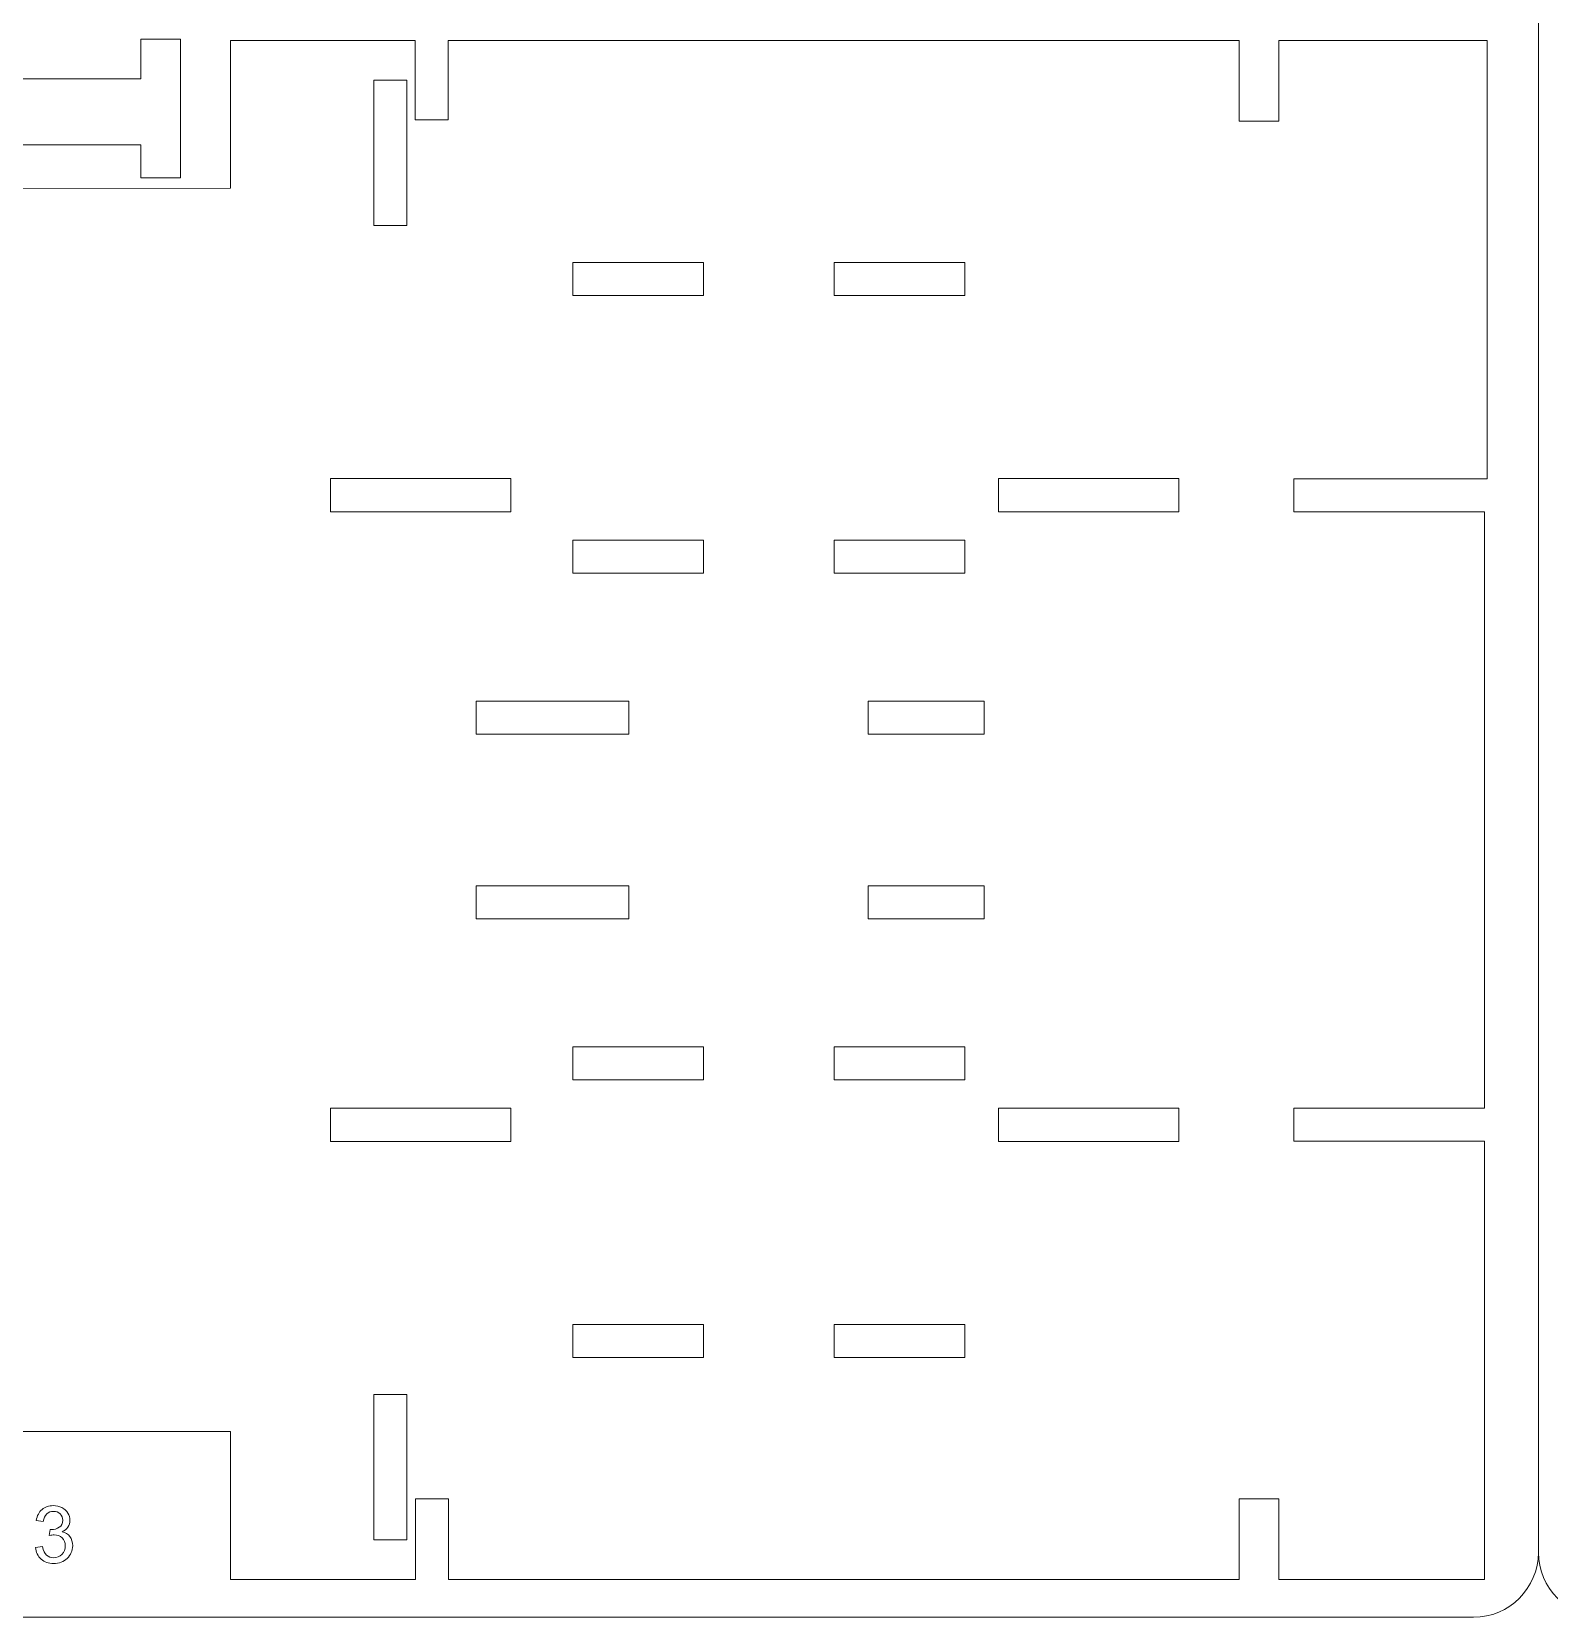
# Model space of a CAD drawing. Header units: centimetres. Extents: x -37.7 to 20.3, y -13.5 to 74.5.
# Drawn here: x -20.28 to -8.58, y -13.54 to -1.31 of the extents above; entities that cross this region are included whole.
import ezdxf

# ---------------------------------------------------------------- set-up
doc = ezdxf.new("R2010")
doc.units = ezdxf.units.CM
doc.header["$MEASUREMENT"] = 0
doc.layers.add('Camada 1', color=7, linetype='Continuous')

msp = doc.modelspace()

# ---------------------------------------------------------------- linework, layer by layer
at = {"layer": 'Camada 1', "color": 175, "lineweight": 20}
for points in [[(-37.16006, 30.46292), (-37.43505, 30.46292), (-37.66006, 30.23792), (-37.66006, 29.96291), (-37.66006, 29.96291), (-37.66006, 29.96291), (-37.66006, -13.0371), (-37.66006, -13.0371), (-37.66006, -13.0371), (-37.66006, -13.3121), (-37.43505, -13.5371), (-37.16006, -13.5371), (-37.16006, -13.5371), (-37.16006, -13.5371), (-9.16005, -13.5371), (-9.16005, -13.5371), (-9.16005, -13.5371), (-8.88506, -13.5371), (-8.66006, -13.3121), (-8.66006, -13.0371), (-8.66006, -13.0371), (-8.66006, -13.0371), (-8.66006, 29.96291), (-8.66006, 29.96291), (-8.66006, 29.96291), (-8.66006, 30.23792), (-8.88506, 30.46292), (-9.16005, 30.46292)], [(-8.66006, -13.0371), (-8.66006, -13.3121), (-8.43505, -13.5371), (-8.16006, -13.5371), (-8.16006, -13.5371), (-8.16006, -13.5371), (19.83995, -13.5371), (19.83995, -13.5371), (19.83995, -13.5371), (20.11494, -13.5371), (20.33994, -13.3121), (20.33994, -13.0371), (20.33994, -13.0371), (20.33994, -13.0371), (20.33994, 29.96291), (20.33994, 29.96291), (20.33994, 29.96291), (20.33994, 30.23792), (20.11494, 30.46292), (19.83995, 30.46292), (19.83995, 30.46292), (19.83995, 30.46292), (-8.16006, 30.46292), (-8.16006, 30.46292), (-8.16006, 30.46292), (-8.43505, 30.46292), (-8.66006, 30.23792), (-8.66006, 29.96291)]]:
    msp.add_open_spline(points, degree=3, knots=[0, 0, 0, 0, 0.125, 0.125, 0.125, 0.125, 0.25, 0.25, 0.25, 0.25, 0.375, 0.375, 0.375, 0.375, 0.5, 0.5, 0.5, 0.5, 0.625, 0.625, 0.625, 0.625, 0.75, 0.75, 0.75, 0.75, 1, 1, 1, 1], dxfattribs=at)
at = {"layer": 'Camada 1', "lineweight": 9}
for points, knots in [([(-25.607, -2.51347), (-25.607, -2.51347), (-27.81778, -2.51348), (-27.81778, -2.51348), (-27.81778, -2.51348), (-27.81778, -2.51348), (-27.81777, -4.75467), (-27.81777, -4.75467), (-27.81777, -4.75467), (-27.81777, -4.75467), (-26.8978, -4.75466), (-26.8978, -4.75466), (-26.8978, -4.75466), (-26.8978, -4.75466), (-26.8978, -5.00963), (-26.8978, -5.00963), (-26.8978, -5.00963), (-26.8978, -5.00963), (-27.81777, -5.00971), (-27.81777, -5.00971), (-27.81777, -5.00971), (-27.81777, -5.00971), (-27.81776, -9.61165), (-27.81776, -9.61165), (-27.81776, -9.61165), (-27.81776, -9.61165), (-26.8978, -9.61157), (-26.8978, -9.61157), (-26.8978, -9.61157), (-26.8978, -9.61157), (-26.8978, -9.86654), (-26.8978, -9.86654), (-26.8978, -9.86654), (-26.8978, -9.86654), (-27.81776, -9.86655), (-27.81776, -9.86655), (-27.81776, -9.86655), (-27.81776, -9.86655), (-27.81776, -12.10313), (-27.81776, -12.10313), (-27.81776, -12.10313), (-27.81776, -12.10313), (-25.60698, -12.10312), (-25.60698, -12.10312), (-25.60698, -12.10312), (-25.60698, -12.10312), (-25.60698, -11.84656), (-25.60698, -11.84656), (-25.60698, -11.84656), (-25.60698, -11.84656), (-24.58379, -11.84656), (-24.58379, -11.84656), (-24.58379, -11.84656), (-24.58379, -11.84656), (-24.58379, -12.10312), (-24.58379, -12.10312), (-24.58379, -12.10312), (-24.58379, -12.10312), (-21.52759, -12.10418), (-21.52759, -12.10418), (-21.52759, -12.10418), (-21.52759, -12.10418), (-21.52741, -11.84762), (-21.52741, -11.84762), (-21.52741, -11.84762), (-21.52741, -11.84762), (-20.50789, -11.84832), (-20.50789, -11.84832), (-20.50789, -11.84832), (-20.50789, -11.84832), (-20.50808, -12.10489), (-20.50808, -12.10489), (-20.50808, -12.10489), (-20.50808, -12.10489), (-18.7504, -12.10302), (-18.7504, -12.10302), (-18.7504, -12.10302), (-18.7504, -12.10302), (-18.7504, -13.2453), (-18.7504, -13.2453), (-18.7504, -13.2453), (-18.7504, -13.2453), (-17.32341, -13.24532), (-17.32341, -13.24532), (-17.32341, -13.24532), (-17.32341, -13.24532), (-17.32341, -12.6232), (-17.32341, -12.6232), (-17.32341, -12.6232), (-17.32341, -12.6232), (-17.06852, -12.6232), (-17.06852, -12.6232), (-17.06852, -12.6232), (-17.06852, -12.6232), (-17.06852, -13.24532), (-17.06852, -13.24532), (-17.06852, -13.24532), (-17.06852, -13.24532), (-10.96987, -13.24538), (-10.96987, -13.24538), (-10.96987, -13.24538), (-10.96987, -13.24538), (-10.96988, -12.62356), (-10.96988, -12.62356), (-10.96988, -12.62356), (-10.96988, -12.62356), (-10.66401, -12.62356), (-10.66401, -12.62356), (-10.66401, -12.62356), (-10.66401, -12.62356), (-10.66401, -13.24538), (-10.66401, -13.24538), (-10.66401, -13.24538), (-10.66401, -13.24538), (-9.07615, -13.24539), (-9.07615, -13.24539), (-9.07615, -13.24539), (-9.07615, -13.24539), (-9.07615, -9.8649), (-9.07615, -9.8649), (-9.07615, -9.8649), (-9.07615, -9.8649), (-10.54813, -9.86492), (-10.54813, -9.86492), (-10.54813, -9.86492), (-10.54813, -9.86492), (-10.54813, -9.60981), (-10.54813, -9.60981), (-10.54813, -9.60981), (-10.54813, -9.60981), (-9.07615, -9.6098), (-9.07615, -9.6098), (-9.07615, -9.6098), (-9.07615, -9.6098), (-9.07615, -5.00963), (-9.07615, -5.00963), (-9.07615, -5.00963), (-9.07615, -5.00963), (-10.54814, -5.00964), (-10.54814, -5.00964), (-10.54814, -5.00964), (-10.54814, -5.00964), (-10.54814, -4.75454), (-10.54814, -4.75454), (-10.54814, -4.75454), (-10.54814, -4.75454), (-9.05577, -4.75453), (-9.05577, -4.75453), (-9.05577, -4.75453), (-9.05577, -4.75453), (-9.05577, -1.37404), (-9.05577, -1.37404), (-9.05577, -1.37404), (-9.05577, -1.37404), (-10.66402, -1.37403), (-10.66402, -1.37403), (-10.66402, -1.37403), (-10.66402, -1.37403), (-10.66402, -1.99575), (-10.66402, -1.99575), (-10.66402, -1.99575), (-10.66402, -1.99575), (-10.96988, -1.99575), (-10.96988, -1.99575), (-10.96988, -1.99575), (-10.96988, -1.99575), (-10.96988, -1.37403), (-10.96988, -1.37403), (-10.96988, -1.37403), (-10.96988, -1.37403), (-17.07223, -1.37401), (-17.07223, -1.37401), (-17.07223, -1.37401), (-17.07223, -1.37401), (-17.07223, -1.98594), (-17.07223, -1.98594), (-17.07223, -1.98594), (-17.07223, -1.98594), (-17.32714, -1.98594), (-17.32714, -1.98594), (-17.32714, -1.98594), (-17.32714, -1.98594), (-17.32714, -1.37401), (-17.32714, -1.37401), (-17.32714, -1.37401), (-17.32714, -1.37401), (-18.75016, -1.37401), (-18.75016, -1.37401), (-18.75016, -1.37401), (-18.75016, -1.37401), (-18.75042, -2.51341), (-18.75042, -2.51341), (-18.75042, -2.51341), (-18.75042, -2.51341), (-20.50835, -2.51525), (-20.50835, -2.51525), (-20.50835, -2.51525), (-20.50835, -2.51525), (-20.50809, -2.77306), (-20.50809, -2.77306), (-20.50809, -2.77306), (-20.50809, -2.77306), (-21.5276, -2.77235), (-21.5276, -2.77235), (-21.5276, -2.77235), (-21.5276, -2.77235), (-21.52749, -2.5145), (-21.52749, -2.5145), (-21.52749, -2.5145), (-21.52749, -2.5145), (-24.58368, -2.51342), (-24.58368, -2.51342), (-24.58368, -2.51342), (-24.58368, -2.51342), (-24.5838, -2.77128), (-24.5838, -2.77128), (-24.5838, -2.77128), (-24.5838, -2.77128), (-25.607, -2.77128), (-25.607, -2.77128), (-25.607, -2.77128), (-25.607, -2.77128), (-25.607, -2.51347), (-25.607, -2.51347)], [0, 0, 0, 0, 0.01754386, 0.01754386, 0.01754386, 0.01754386, 0.03508772, 0.03508772, 0.03508772, 0.03508772, 0.05263158, 0.05263158, 0.05263158, 0.05263158, 0.07017544, 0.07017544, 0.07017544, 0.07017544, 0.0877193, 0.0877193, 0.0877193, 0.0877193, 0.10526316, 0.10526316, 0.10526316, 0.10526316, 0.12280702, 0.12280702, 0.12280702, 0.12280702, 0.14035088, 0.14035088, 0.14035088, 0.14035088, 0.15789474, 0.15789474, 0.15789474, 0.15789474, 0.1754386, 0.1754386, 0.1754386, 0.1754386, 0.19298246, 0.19298246, 0.19298246, 0.19298246, 0.21052632, 0.21052632, 0.21052632, 0.21052632, 0.22807018, 0.22807018, 0.22807018, 0.22807018, 0.24561404, 0.24561404, 0.24561404, 0.24561404, 0.26315789, 0.26315789, 0.26315789, 0.26315789, 0.28070175, 0.28070175, 0.28070175, 0.28070175, 0.29824561, 0.29824561, 0.29824561, 0.29824561, 0.31578947, 0.31578947, 0.31578947, 0.31578947, 0.33333333, 0.33333333, 0.33333333, 0.33333333, 0.35087719, 0.35087719, 0.35087719, 0.35087719, 0.36842105, 0.36842105, 0.36842105, 0.36842105, 0.38596491, 0.38596491, 0.38596491, 0.38596491, 0.40350877, 0.40350877, 0.40350877, 0.40350877, 0.42105263, 0.42105263, 0.42105263, 0.42105263, 0.43859649, 0.43859649, 0.43859649, 0.43859649, 0.45614035, 0.45614035, 0.45614035, 0.45614035, 0.47368421, 0.47368421, 0.47368421, 0.47368421, 0.49122807, 0.49122807, 0.49122807, 0.49122807, 0.50877193, 0.50877193, 0.50877193, 0.50877193, 0.52631579, 0.52631579, 0.52631579, 0.52631579, 0.54385965, 0.54385965, 0.54385965, 0.54385965, 0.56140351, 0.56140351, 0.56140351, 0.56140351, 0.57894737, 0.57894737, 0.57894737, 0.57894737, 0.59649123, 0.59649123, 0.59649123, 0.59649123, 0.61403509, 0.61403509, 0.61403509, 0.61403509, 0.63157895, 0.63157895, 0.63157895, 0.63157895, 0.64912281, 0.64912281, 0.64912281, 0.64912281, 0.66666667, 0.66666667, 0.66666667, 0.66666667, 0.68421053, 0.68421053, 0.68421053, 0.68421053, 0.70175439, 0.70175439, 0.70175439, 0.70175439, 0.71929825, 0.71929825, 0.71929825, 0.71929825, 0.73684211, 0.73684211, 0.73684211, 0.73684211, 0.75438596, 0.75438596, 0.75438596, 0.75438596, 0.77192982, 0.77192982, 0.77192982, 0.77192982, 0.78947368, 0.78947368, 0.78947368, 0.78947368, 0.80701754, 0.80701754, 0.80701754, 0.80701754, 0.8245614, 0.8245614, 0.8245614, 0.8245614, 0.84210526, 0.84210526, 0.84210526, 0.84210526, 0.85964912, 0.85964912, 0.85964912, 0.85964912, 0.87719298, 0.87719298, 0.87719298, 0.87719298, 0.89473684, 0.89473684, 0.89473684, 0.89473684, 0.9122807, 0.9122807, 0.9122807, 0.9122807, 0.92982456, 0.92982456, 0.92982456, 0.92982456, 0.94736842, 0.94736842, 0.94736842, 0.94736842, 0.96491228, 0.96491228, 0.96491228, 0.96491228, 1, 1, 1, 1]), ([(-19.4424, -1.36264), (-19.4424, -1.36264), (-19.4424, -1.66859), (-19.4424, -1.66859), (-19.4424, -1.66859), (-19.4424, -1.66859), (-26.56201, -1.66859), (-26.56201, -1.66859), (-26.56201, -1.66859), (-26.56201, -1.66859), (-26.56201, -1.41364), (-26.56201, -1.41364), (-26.56201, -1.41364), (-26.56201, -1.41364), (-26.86799, -1.41364), (-26.86799, -1.41364), (-26.86799, -1.41364), (-26.86799, -1.41364), (-26.86799, -2.43354), (-26.86799, -2.43354), (-26.86799, -2.43354), (-26.86799, -2.43354), (-26.56201, -2.43354), (-26.56201, -2.43354), (-26.56201, -2.43354), (-26.56201, -2.43354), (-26.56201, -2.17876), (-26.56201, -2.17876), (-26.56201, -2.17876), (-26.56201, -2.17876), (-19.4424, -2.17876), (-19.4424, -2.17876), (-19.4424, -2.17876), (-19.4424, -2.17876), (-19.4424, -2.43354), (-19.4424, -2.43354), (-19.4424, -2.43354), (-19.4424, -2.43354), (-19.13643, -2.43354), (-19.13643, -2.43354), (-19.13643, -2.43354), (-19.13643, -2.43354), (-19.13643, -1.36264), (-19.13643, -1.36264), (-19.13643, -1.36264), (-19.13643, -1.36264), (-19.4424, -1.36264), (-19.4424, -1.36264)], [0, 0, 0, 0, 0.07692308, 0.07692308, 0.07692308, 0.07692308, 0.15384615, 0.15384615, 0.15384615, 0.15384615, 0.23076923, 0.23076923, 0.23076923, 0.23076923, 0.30769231, 0.30769231, 0.30769231, 0.30769231, 0.38461538, 0.38461538, 0.38461538, 0.38461538, 0.46153846, 0.46153846, 0.46153846, 0.46153846, 0.53846154, 0.53846154, 0.53846154, 0.53846154, 0.61538462, 0.61538462, 0.61538462, 0.61538462, 0.69230769, 0.69230769, 0.69230769, 0.69230769, 0.76923077, 0.76923077, 0.76923077, 0.76923077, 0.84615385, 0.84615385, 0.84615385, 0.84615385, 1, 1, 1, 1]), ([(-17.64497, -2.80184), (-17.64497, -2.80184), (-17.39011, -2.80184), (-17.39011, -2.80184), (-17.39011, -2.80184), (-17.39011, -2.80184), (-17.39011, -1.67998), (-17.39011, -1.67998), (-17.39011, -1.67998), (-17.39011, -1.67998), (-17.64497, -1.67998), (-17.64497, -1.67998), (-17.64497, -1.67998), (-17.64497, -1.67998), (-17.64497, -2.80184), (-17.64497, -2.80184)], [0, 0, 0, 0, 0.2, 0.2, 0.2, 0.2, 0.4, 0.4, 0.4, 0.4, 0.6, 0.6, 0.6, 0.6, 1, 1, 1, 1]), ([(-15.10072, -3.3412), (-15.10072, -3.3412), (-16.10862, -3.34123), (-16.10862, -3.34123), (-16.10862, -3.34123), (-16.10862, -3.34123), (-16.10862, -3.08626), (-16.10862, -3.08626), (-16.10862, -3.08626), (-16.10862, -3.08626), (-15.10071, -3.08626), (-15.10071, -3.08626), (-15.10071, -3.08626), (-15.10071, -3.08626), (-15.10072, -3.3412), (-15.10072, -3.3412)], [0, 0, 0, 0, 0.2, 0.2, 0.2, 0.2, 0.4, 0.4, 0.4, 0.4, 0.6, 0.6, 0.6, 0.6, 1, 1, 1, 1]), ([(-13.08489, -3.3412), (-13.08489, -3.3412), (-14.09279, -3.34123), (-14.09279, -3.34123), (-14.09279, -3.34123), (-14.09279, -3.34123), (-14.09279, -3.08626), (-14.09279, -3.08626), (-14.09279, -3.08626), (-14.09279, -3.08626), (-13.08488, -3.08625), (-13.08488, -3.08625), (-13.08488, -3.08625), (-13.08488, -3.08625), (-13.08489, -3.3412), (-13.08489, -3.3412)], [0, 0, 0, 0, 0.2, 0.2, 0.2, 0.2, 0.4, 0.4, 0.4, 0.4, 0.6, 0.6, 0.6, 0.6, 1, 1, 1, 1]), ([(-16.58855, -5.00953), (-16.58855, -5.00953), (-17.97965, -5.00953), (-17.97965, -5.00953), (-17.97965, -5.00953), (-17.97965, -5.00953), (-17.97966, -4.75262), (-17.97966, -4.75262), (-17.97966, -4.75262), (-17.97966, -4.75262), (-16.58855, -4.75261), (-16.58855, -4.75261), (-16.58855, -4.75261), (-16.58855, -4.75261), (-16.58855, -5.00953), (-16.58855, -5.00953)], [0, 0, 0, 0, 0.2, 0.2, 0.2, 0.2, 0.4, 0.4, 0.4, 0.4, 0.6, 0.6, 0.6, 0.6, 1, 1, 1, 1]), ([(-11.43397, -5.00951), (-11.43397, -5.00951), (-12.82507, -5.00951), (-12.82507, -5.00951), (-12.82507, -5.00951), (-12.82507, -5.00951), (-12.82507, -4.7526), (-12.82507, -4.7526), (-12.82507, -4.7526), (-12.82507, -4.7526), (-11.43397, -4.7526), (-11.43397, -4.7526), (-11.43397, -4.7526), (-11.43397, -4.7526), (-11.43397, -5.00951), (-11.43397, -5.00951)], [0, 0, 0, 0, 0.2, 0.2, 0.2, 0.2, 0.4, 0.4, 0.4, 0.4, 0.6, 0.6, 0.6, 0.6, 1, 1, 1, 1]), ([(-15.10072, -5.48294), (-15.10072, -5.48294), (-16.10862, -5.48298), (-16.10862, -5.48298), (-16.10862, -5.48298), (-16.10862, -5.48298), (-16.10862, -5.2282), (-16.10862, -5.2282), (-16.10862, -5.2282), (-16.10862, -5.2282), (-15.10071, -5.2282), (-15.10071, -5.2282), (-15.10071, -5.2282), (-15.10071, -5.2282), (-15.10072, -5.48294), (-15.10072, -5.48294)], [0, 0, 0, 0, 0.2, 0.2, 0.2, 0.2, 0.4, 0.4, 0.4, 0.4, 0.6, 0.6, 0.6, 0.6, 1, 1, 1, 1]), ([(-13.08489, -5.48293), (-13.08489, -5.48293), (-14.09279, -5.48297), (-14.09279, -5.48297), (-14.09279, -5.48297), (-14.09279, -5.48297), (-14.09279, -5.22801), (-14.09279, -5.22801), (-14.09279, -5.22801), (-14.09279, -5.22801), (-13.08487, -5.22801), (-13.08487, -5.22801), (-13.08487, -5.22801), (-13.08487, -5.22801), (-13.08489, -5.48293), (-13.08489, -5.48293)], [0, 0, 0, 0, 0.2, 0.2, 0.2, 0.2, 0.4, 0.4, 0.4, 0.4, 0.6, 0.6, 0.6, 0.6, 1, 1, 1, 1]), ([(-15.67765, -6.4698), (-15.67765, -6.4698), (-15.67765, -6.72476), (-15.67765, -6.72476), (-15.67765, -6.72476), (-15.67765, -6.72476), (-16.85654, -6.72476), (-16.85654, -6.72476), (-16.85654, -6.72476), (-16.85654, -6.72476), (-16.85654, -6.46978), (-16.85654, -6.46978), (-16.85654, -6.46978), (-16.85654, -6.46978), (-15.67765, -6.4698), (-15.67765, -6.4698)], [0, 0, 0, 0, 0.2, 0.2, 0.2, 0.2, 0.4, 0.4, 0.4, 0.4, 0.6, 0.6, 0.6, 0.6, 1, 1, 1, 1]), ([(-12.93681, -6.46991), (-12.93681, -6.46991), (-12.93681, -6.72488), (-12.93681, -6.72488), (-12.93681, -6.72488), (-12.93681, -6.72488), (-13.83061, -6.72488), (-13.83061, -6.72488), (-13.83061, -6.72488), (-13.83061, -6.72488), (-13.83062, -6.46992), (-13.83062, -6.46992), (-13.83062, -6.46992), (-13.83062, -6.46992), (-12.93681, -6.46991), (-12.93681, -6.46991)], [0, 0, 0, 0, 0.2, 0.2, 0.2, 0.2, 0.4, 0.4, 0.4, 0.4, 0.6, 0.6, 0.6, 0.6, 1, 1, 1, 1]), ([(-16.85654, -8.14949), (-16.85654, -8.14949), (-15.67765, -8.14951), (-15.67765, -8.14951), (-15.67765, -8.14951), (-15.67765, -8.14951), (-15.67765, -7.89455), (-15.67765, -7.89455), (-15.67765, -7.89455), (-15.67765, -7.89455), (-16.85654, -7.89456), (-16.85654, -7.89456), (-16.85654, -7.89456), (-16.85654, -7.89456), (-16.85654, -8.14949), (-16.85654, -8.14949)], [0, 0, 0, 0, 0.2, 0.2, 0.2, 0.2, 0.4, 0.4, 0.4, 0.4, 0.6, 0.6, 0.6, 0.6, 1, 1, 1, 1]), ([(-13.83061, -8.14958), (-13.83061, -8.14958), (-12.93681, -8.14957), (-12.93681, -8.14957), (-12.93681, -8.14957), (-12.93681, -8.14957), (-12.93681, -7.89461), (-12.93681, -7.89461), (-12.93681, -7.89461), (-12.93681, -7.89461), (-13.83061, -7.89461), (-13.83061, -7.89461), (-13.83061, -7.89461), (-13.83061, -7.89461), (-13.83061, -8.14958), (-13.83061, -8.14958)], [0, 0, 0, 0, 0.2, 0.2, 0.2, 0.2, 0.4, 0.4, 0.4, 0.4, 0.6, 0.6, 0.6, 0.6, 1, 1, 1, 1]), ([(-15.10071, -9.3915), (-15.10071, -9.3915), (-15.10072, -9.13651), (-15.10072, -9.13651), (-15.10072, -9.13651), (-15.10072, -9.13651), (-16.10862, -9.13654), (-16.10862, -9.13654), (-16.10862, -9.13654), (-16.10862, -9.13654), (-16.10862, -9.39151), (-16.10862, -9.39151), (-16.10862, -9.39151), (-16.10862, -9.39151), (-15.10071, -9.3915), (-15.10071, -9.3915)], [0, 0, 0, 0, 0.2, 0.2, 0.2, 0.2, 0.4, 0.4, 0.4, 0.4, 0.6, 0.6, 0.6, 0.6, 1, 1, 1, 1]), ([(-13.08487, -9.39149), (-13.08487, -9.39149), (-13.08488, -9.1365), (-13.08488, -9.1365), (-13.08488, -9.1365), (-13.08488, -9.1365), (-14.09279, -9.13653), (-14.09279, -9.13653), (-14.09279, -9.13653), (-14.09279, -9.13653), (-14.09279, -9.3915), (-14.09279, -9.3915), (-14.09279, -9.3915), (-14.09279, -9.3915), (-13.08487, -9.39149), (-13.08487, -9.39149)], [0, 0, 0, 0, 0.2, 0.2, 0.2, 0.2, 0.4, 0.4, 0.4, 0.4, 0.6, 0.6, 0.6, 0.6, 1, 1, 1, 1]), ([(-16.58855, -9.86652), (-16.58855, -9.86652), (-16.58855, -9.60961), (-16.58855, -9.60961), (-16.58855, -9.60961), (-16.58855, -9.60961), (-17.97965, -9.60962), (-17.97965, -9.60962), (-17.97965, -9.60962), (-17.97965, -9.60962), (-17.97965, -9.86654), (-17.97965, -9.86654), (-17.97965, -9.86654), (-17.97965, -9.86654), (-16.58855, -9.86652), (-16.58855, -9.86652)], [0, 0, 0, 0, 0.2, 0.2, 0.2, 0.2, 0.4, 0.4, 0.4, 0.4, 0.6, 0.6, 0.6, 0.6, 1, 1, 1, 1]), ([(-11.43397, -9.86649), (-11.43397, -9.86649), (-11.43397, -9.6096), (-11.43397, -9.6096), (-11.43397, -9.6096), (-11.43397, -9.6096), (-12.82506, -9.6096), (-12.82506, -9.6096), (-12.82506, -9.6096), (-12.82506, -9.6096), (-12.82506, -9.86651), (-12.82506, -9.86651), (-12.82506, -9.86651), (-12.82506, -9.86651), (-11.43397, -9.86649), (-11.43397, -9.86649)], [0, 0, 0, 0, 0.2, 0.2, 0.2, 0.2, 0.4, 0.4, 0.4, 0.4, 0.6, 0.6, 0.6, 0.6, 1, 1, 1, 1]), ([(-15.10071, -11.53325), (-15.10071, -11.53325), (-15.10071, -11.27824), (-15.10071, -11.27824), (-15.10071, -11.27824), (-15.10071, -11.27824), (-16.10862, -11.27828), (-16.10862, -11.27828), (-16.10862, -11.27828), (-16.10862, -11.27828), (-16.10862, -11.53325), (-16.10862, -11.53325), (-16.10862, -11.53325), (-16.10862, -11.53325), (-15.10071, -11.53325), (-15.10071, -11.53325)], [0, 0, 0, 0, 0.2, 0.2, 0.2, 0.2, 0.4, 0.4, 0.4, 0.4, 0.6, 0.6, 0.6, 0.6, 1, 1, 1, 1]), ([(-13.08487, -11.53324), (-13.08487, -11.53324), (-13.08488, -11.27823), (-13.08488, -11.27823), (-13.08488, -11.27823), (-13.08488, -11.27823), (-14.09279, -11.27827), (-14.09279, -11.27827), (-14.09279, -11.27827), (-14.09279, -11.27827), (-14.09279, -11.53324), (-14.09279, -11.53324), (-14.09279, -11.53324), (-14.09279, -11.53324), (-13.08487, -11.53324), (-13.08487, -11.53324)], [0, 0, 0, 0, 0.2, 0.2, 0.2, 0.2, 0.4, 0.4, 0.4, 0.4, 0.6, 0.6, 0.6, 0.6, 1, 1, 1, 1]), ([(-17.39011, -11.81752), (-17.39011, -11.81752), (-17.39011, -12.93937), (-17.39011, -12.93937), (-17.39011, -12.93937), (-17.39011, -12.93937), (-17.64497, -12.93938), (-17.64497, -12.93938), (-17.64497, -12.93938), (-17.64497, -12.93938), (-17.64497, -11.81752), (-17.64497, -11.81752), (-17.64497, -11.81752), (-17.64497, -11.81752), (-17.39011, -11.81752), (-17.39011, -11.81752)], [0, 0, 0, 0, 0.2, 0.2, 0.2, 0.2, 0.4, 0.4, 0.4, 0.4, 0.6, 0.6, 0.6, 0.6, 1, 1, 1, 1])]:
    msp.add_open_spline(points, degree=3, knots=knots, dxfattribs=at)
at = {"layer": 'Camada 1', "color": 140, "lineweight": 9}
msp.add_open_spline([(-20.25483, -12.99906), (-20.25483, -12.99906), (-20.20107, -12.99173), (-20.20107, -12.99173), (-20.20107, -12.99173), (-20.19486, -13.02227), (-20.18448, -13.04426), (-20.16971, -13.0577), (-20.16971, -13.0577), (-20.15495, -13.07114), (-20.13682, -13.07786), (-20.11534, -13.07786), (-20.11534, -13.07786), (-20.08989, -13.07786), (-20.0684, -13.06911), (-20.05109, -13.0516), (-20.05109, -13.0516), (-20.03378, -13.03408), (-20.02513, -13.0124), (-20.02513, -12.98653), (-20.02513, -12.98653), (-20.02513, -12.96189), (-20.03317, -12.94153), (-20.04936, -12.92544), (-20.04936, -12.92544), (-20.06545, -12.90946), (-20.08592, -12.90141), (-20.11086, -12.90141), (-20.11086, -12.90141), (-20.12104, -12.90141), (-20.13367, -12.90345), (-20.14884, -12.90742), (-20.14884, -12.90742), (-20.14884, -12.90742), (-20.14283, -12.86038), (-20.14283, -12.86038), (-20.14283, -12.86038), (-20.13927, -12.86079), (-20.13632, -12.86099), (-20.13418, -12.86099), (-20.13418, -12.86099), (-20.11117, -12.86099), (-20.0906, -12.85498), (-20.07217, -12.84307), (-20.07217, -12.84307), (-20.05384, -12.83116), (-20.04468, -12.81283), (-20.04468, -12.78809), (-20.04468, -12.78809), (-20.04468, -12.76844), (-20.0514, -12.75215), (-20.06474, -12.73922), (-20.06474, -12.73922), (-20.07808, -12.72629), (-20.09528, -12.71987), (-20.11636, -12.71987), (-20.11636, -12.71987), (-20.13733, -12.71987), (-20.15474, -12.72649), (-20.16869, -12.73973), (-20.16869, -12.73973), (-20.18264, -12.75296), (-20.1916, -12.77282), (-20.19557, -12.79929), (-20.19557, -12.79929), (-20.19557, -12.79929), (-20.24933, -12.78951), (-20.24933, -12.78951), (-20.24933, -12.78951), (-20.24272, -12.75347), (-20.22785, -12.72547), (-20.20453, -12.70562), (-20.20453, -12.70562), (-20.18132, -12.68576), (-20.1523, -12.67589), (-20.11768, -12.67589), (-20.11768, -12.67589), (-20.09386, -12.67589), (-20.07186, -12.68098), (-20.05181, -12.69126), (-20.05181, -12.69126), (-20.03165, -12.70144), (-20.01627, -12.71539), (-20.00568, -12.73301), (-20.00568, -12.73301), (-19.99499, -12.75072), (-19.9897, -12.76946), (-19.9897, -12.78931), (-19.9897, -12.78931), (-19.9897, -12.80815), (-19.99479, -12.82525), (-20.00487, -12.84073), (-20.00487, -12.84073), (-20.01505, -12.85621), (-20.03012, -12.86853), (-20.04997, -12.87769), (-20.04997, -12.87769), (-20.02411, -12.8836), (-20.00405, -12.89602), (-19.9897, -12.91485), (-19.9897, -12.91485), (-19.97544, -12.93359), (-19.96831, -12.95721), (-19.96831, -12.98541), (-19.96831, -12.98541), (-19.96831, -13.0236), (-19.98226, -13.05608), (-20.01006, -13.08265), (-20.01006, -13.08265), (-20.03796, -13.10922), (-20.07319, -13.12246), (-20.11575, -13.12246), (-20.11575, -13.12246), (-20.15413, -13.12246), (-20.186, -13.11096), (-20.21136, -13.08805), (-20.21136, -13.08805), (-20.23681, -13.06514), (-20.25127, -13.03551), (-20.25483, -12.99906)], degree=3, knots=[0, 0, 0, 0, 0.03225806, 0.03225806, 0.03225806, 0.03225806, 0.06451613, 0.06451613, 0.06451613, 0.06451613, 0.09677419, 0.09677419, 0.09677419, 0.09677419, 0.12903226, 0.12903226, 0.12903226, 0.12903226, 0.16129032, 0.16129032, 0.16129032, 0.16129032, 0.19354839, 0.19354839, 0.19354839, 0.19354839, 0.22580645, 0.22580645, 0.22580645, 0.22580645, 0.25806452, 0.25806452, 0.25806452, 0.25806452, 0.29032258, 0.29032258, 0.29032258, 0.29032258, 0.32258065, 0.32258065, 0.32258065, 0.32258065, 0.35483871, 0.35483871, 0.35483871, 0.35483871, 0.38709677, 0.38709677, 0.38709677, 0.38709677, 0.41935484, 0.41935484, 0.41935484, 0.41935484, 0.4516129, 0.4516129, 0.4516129, 0.4516129, 0.48387097, 0.48387097, 0.48387097, 0.48387097, 0.51612903, 0.51612903, 0.51612903, 0.51612903, 0.5483871, 0.5483871, 0.5483871, 0.5483871, 0.58064516, 0.58064516, 0.58064516, 0.58064516, 0.61290323, 0.61290323, 0.61290323, 0.61290323, 0.64516129, 0.64516129, 0.64516129, 0.64516129, 0.67741935, 0.67741935, 0.67741935, 0.67741935, 0.70967742, 0.70967742, 0.70967742, 0.70967742, 0.74193548, 0.74193548, 0.74193548, 0.74193548, 0.77419355, 0.77419355, 0.77419355, 0.77419355, 0.80645161, 0.80645161, 0.80645161, 0.80645161, 0.83870968, 0.83870968, 0.83870968, 0.83870968, 0.87096774, 0.87096774, 0.87096774, 0.87096774, 0.90322581, 0.90322581, 0.90322581, 0.90322581, 0.93548387, 0.93548387, 0.93548387, 0.93548387, 1, 1, 1, 1], dxfattribs=at)

doc.saveas('drawing.dxf')
